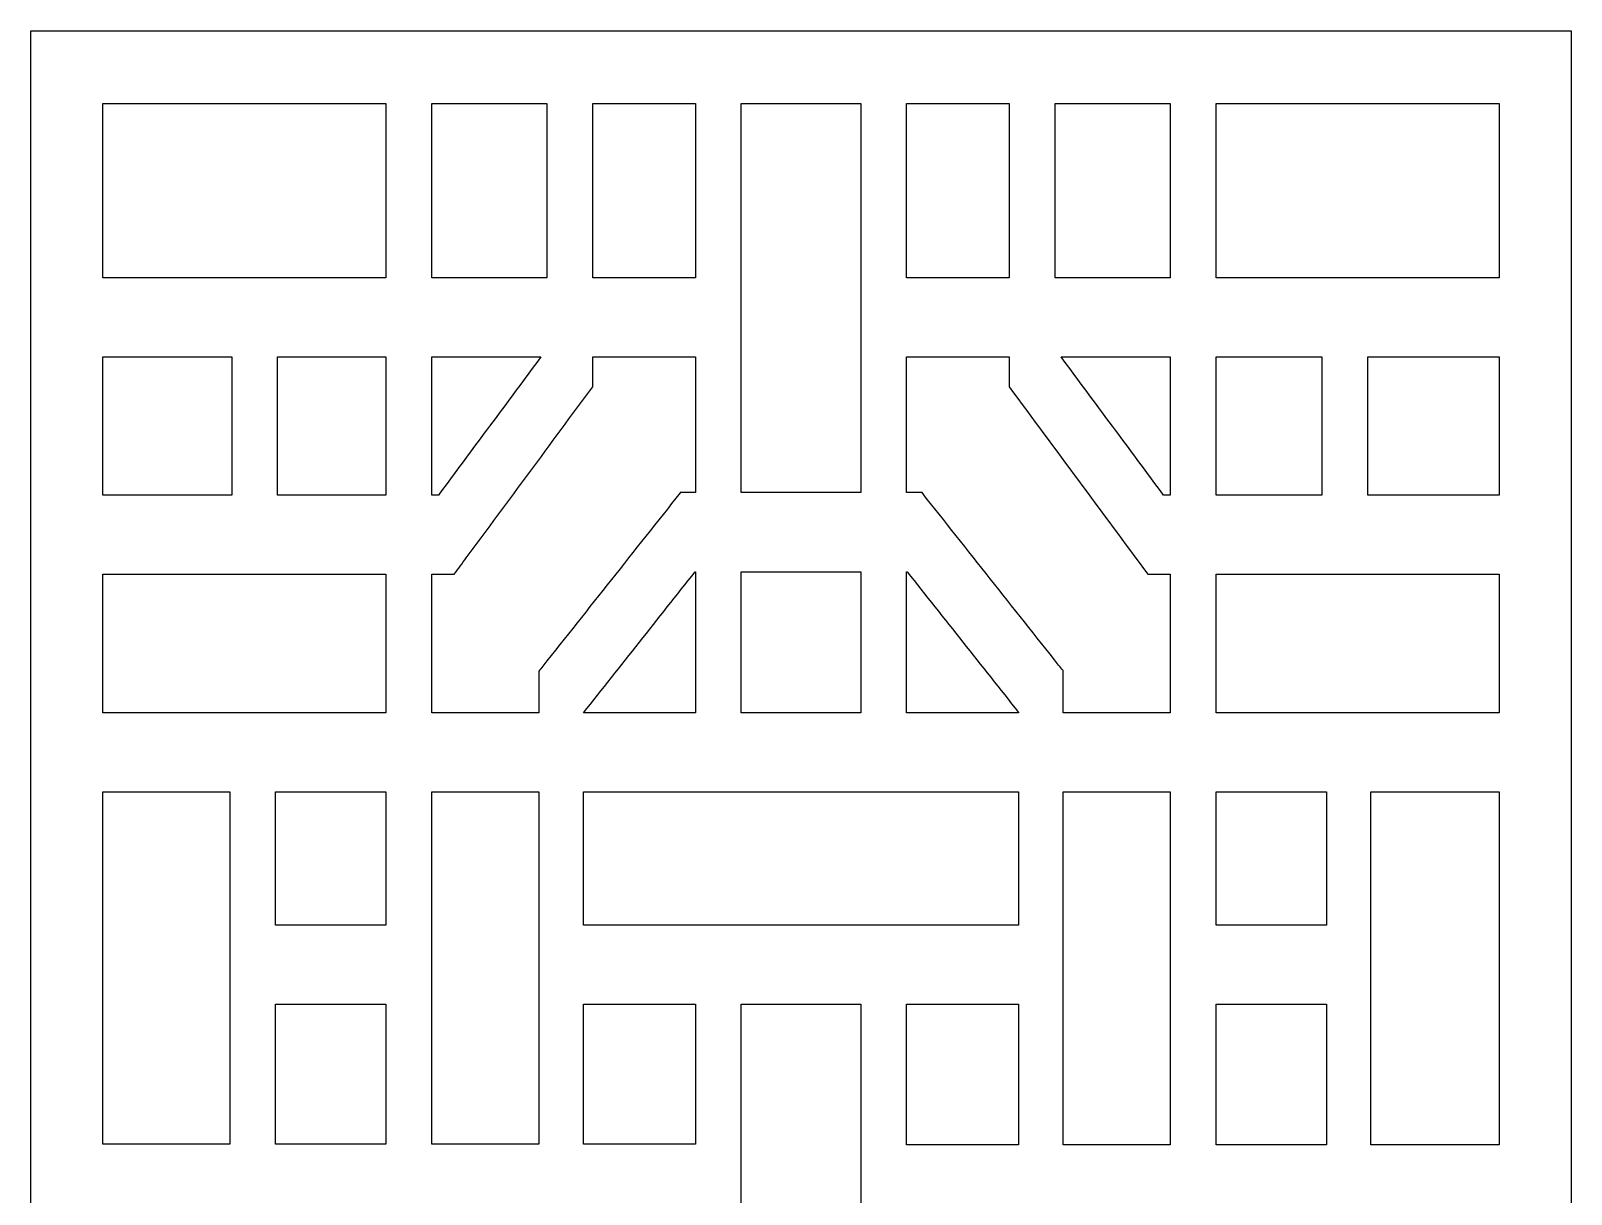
# Model space of a CAD drawing. Header units: centimetres. Extents: x -2.25 to 2.25, y -4.33 to 4.33.
# Drawn here: x -2.249 to 2.249, y 0.933 to 4.331 of the extents above; entities that cross this region are included whole.
import ezdxf

# ---------------------------------------------------------------- set-up
doc = ezdxf.new("R2010")
doc.units = ezdxf.units.CM
doc.header["$MEASUREMENT"] = 0
doc.layers.add('Layer 1', color=7, linetype='Continuous')

msp = doc.modelspace()

# ---------------------------------------------------------------- linework, layer by layer
at = {"layer": 'Layer 1', "color": 177}
msp.add_open_spline([(2.24906, -0.00897), (2.24906, -0.00897), (2.24906, 0.00897), (2.24906, 0.00897), (2.24906, 0.00897), (2.24906, 0.00897), (2.24906, 4.33143), (2.24906, 4.33143), (2.24906, 4.33143), (0.74969, 4.33143), (-0.74968, 4.33143), (-2.24906, 4.33143), (-2.24906, 4.33143), (-2.24906, 4.33143), (-2.24906, 0.00897), (-2.24906, 0.00897), (-2.24906, 0.00897), (-2.24906, 0.00897), (-2.24906, -0.00897), (-2.24906, -0.00897), (-2.24906, -0.00897), (-2.24906, -0.00897), (-2.24906, -4.33143), (-2.24906, -4.33143), (-2.24906, -4.33143), (-0.74968, -4.33143), (0.74969, -4.33143), (2.24906, -4.33143), (2.24906, -4.33143), (2.24906, -4.33143), (2.24906, -0.00897), (2.24906, -0.00897)], degree=3, knots=[0, 0, 0, 0, 0.1111111, 0.1111111, 0.1111111, 0.1111111, 0.2222222, 0.2222222, 0.2222222, 0.2222222, 0.3333333, 0.3333333, 0.3333333, 0.3333333, 0.4444444, 0.4444444, 0.4444444, 0.4444444, 0.5555556, 0.5555556, 0.5555556, 0.5555556, 0.6666667, 0.6666667, 0.6666667, 0.6666667, 0.7777778, 0.7777778, 0.7777778, 0.7777778, 1, 1, 1, 1], dxfattribs=at)
at = {"layer": 'Layer 1', "color": 7}
for points, knots in [([(-1.21199, 4.11863), (-1.48753, 4.11863), (-1.76308, 4.11863), (-2.03862, 4.11863), (-2.03862, 4.11863), (-2.03862, 3.94919), (-2.03862, 3.77975), (-2.03862, 3.61032), (-2.03862, 3.61032), (-1.76308, 3.61032), (-1.48753, 3.61032), (-1.21199, 3.61032), (-1.21199, 3.61032), (-1.21199, 3.77975), (-1.21199, 3.94919), (-1.21199, 4.11863)], [0, 0, 0, 0, 0.2, 0.2, 0.2, 0.2, 0.4, 0.4, 0.4, 0.4, 0.6, 0.6, 0.6, 0.6, 1, 1, 1, 1]), ([(-0.74217, 4.11863), (-0.85415, 4.11863), (-0.96613, 4.11863), (-1.0781, 4.11863), (-1.0781, 4.11863), (-1.0781, 3.94919), (-1.0781, 3.77975), (-1.0781, 3.61032), (-1.0781, 3.61032), (-0.96613, 3.61032), (-0.85415, 3.61032), (-0.74217, 3.61032), (-0.74217, 3.61032), (-0.74217, 3.77975), (-0.74217, 3.94919), (-0.74217, 4.11863)], [0, 0, 0, 0, 0.2, 0.2, 0.2, 0.2, 0.4, 0.4, 0.4, 0.4, 0.6, 0.6, 0.6, 0.6, 1, 1, 1, 1]), ([(-0.30846, 4.11863), (-0.4084, 4.11863), (-0.50835, 4.11863), (-0.60828, 4.11863), (-0.60828, 4.11863), (-0.60828, 3.94919), (-0.60828, 3.77975), (-0.60828, 3.61032), (-0.60828, 3.61032), (-0.50835, 3.61032), (-0.4084, 3.61032), (-0.30846, 3.61032), (-0.30846, 3.61032), (-0.30846, 3.77975), (-0.30846, 3.94919), (-0.30846, 4.11863)], [0, 0, 0, 0, 0.2, 0.2, 0.2, 0.2, 0.4, 0.4, 0.4, 0.4, 0.6, 0.6, 0.6, 0.6, 1, 1, 1, 1]), ([(0.17462, 4.11863), (0.05822, 4.11863), (-0.05818, 4.11863), (-0.17458, 4.11863), (-0.17458, 4.11863), (-0.17458, 3.73989), (-0.17458, 3.36116), (-0.17458, 2.98242), (-0.17458, 2.98242), (-0.05818, 2.98242), (0.05822, 2.98242), (0.17462, 2.98242), (0.17462, 2.98242), (0.17462, 3.36116), (0.17462, 3.73989), (0.17462, 4.11863)], [0, 0, 0, 0, 0.2, 0.2, 0.2, 0.2, 0.4, 0.4, 0.4, 0.4, 0.6, 0.6, 0.6, 0.6, 1, 1, 1, 1]), ([(0.60829, 4.11863), (0.50836, 4.11863), (0.40843, 4.11863), (0.3085, 4.11863), (0.3085, 4.11863), (0.3085, 3.94919), (0.3085, 3.77975), (0.3085, 3.61032), (0.3085, 3.61032), (0.40843, 3.61032), (0.50836, 3.61032), (0.60829, 3.61032), (0.60829, 3.61032), (0.60829, 3.77975), (0.60829, 3.94919), (0.60829, 4.11863)], [0, 0, 0, 0, 0.2, 0.2, 0.2, 0.2, 0.4, 0.4, 0.4, 0.4, 0.6, 0.6, 0.6, 0.6, 1, 1, 1, 1]), ([(1.07811, 4.11863), (0.96613, 4.11863), (0.85416, 4.11863), (0.74218, 4.11863), (0.74218, 4.11863), (0.74218, 3.94919), (0.74218, 3.77975), (0.74218, 3.61032), (0.74218, 3.61032), (0.85416, 3.61032), (0.96613, 3.61032), (1.07811, 3.61032), (1.07811, 3.61032), (1.07811, 3.77975), (1.07811, 3.94919), (1.07811, 4.11863)], [0, 0, 0, 0, 0.2, 0.2, 0.2, 0.2, 0.4, 0.4, 0.4, 0.4, 0.6, 0.6, 0.6, 0.6, 1, 1, 1, 1]), ([(2.03862, 3.61032), (2.03862, 3.77975), (2.03862, 3.94919), (2.03862, 4.11863), (2.03862, 4.11863), (1.76308, 4.11863), (1.48754, 4.11863), (1.21199, 4.11863), (1.21199, 4.11863), (1.21199, 3.94919), (1.21199, 3.77975), (1.21199, 3.61032), (1.21199, 3.61032), (1.48754, 3.61032), (1.76308, 3.61032), (2.03862, 3.61032)], [0, 0, 0, 0, 0.2, 0.2, 0.2, 0.2, 0.4, 0.4, 0.4, 0.4, 0.6, 0.6, 0.6, 0.6, 1, 1, 1, 1]), ([(-2.03862, 3.37948), (-2.03862, 3.24454), (-2.03862, 3.10961), (-2.03862, 2.97468), (-2.03862, 2.97468), (-1.91312, 2.97468), (-1.78762, 2.97468), (-1.66212, 2.97468), (-1.66212, 2.97468), (-1.66212, 3.10961), (-1.66212, 3.24454), (-1.66212, 3.37948), (-1.66212, 3.37948), (-1.78762, 3.37948), (-1.91312, 3.37948), (-2.03862, 3.37948)], [0, 0, 0, 0, 0.2, 0.2, 0.2, 0.2, 0.4, 0.4, 0.4, 0.4, 0.6, 0.6, 0.6, 0.6, 1, 1, 1, 1]), ([(-1.21199, 2.97468), (-1.21199, 3.10961), (-1.21199, 3.24454), (-1.21199, 3.37948), (-1.21199, 3.37948), (-1.31741, 3.37948), (-1.42282, 3.37948), (-1.52824, 3.37948), (-1.52824, 3.37948), (-1.52824, 3.24454), (-1.52824, 3.10961), (-1.52824, 2.97468), (-1.52824, 2.97468), (-1.42282, 2.97468), (-1.31741, 2.97468), (-1.21199, 2.97468)], [0, 0, 0, 0, 0.2, 0.2, 0.2, 0.2, 0.4, 0.4, 0.4, 0.4, 0.6, 0.6, 0.6, 0.6, 1, 1, 1, 1]), ([(-1.0781, 2.74384), (-1.0781, 2.6089), (-1.0781, 2.47397), (-1.0781, 2.33904), (-1.0781, 2.33904), (-0.97381, 2.33904), (-0.86952, 2.33904), (-0.76524, 2.33904), (-0.76524, 2.33904), (-0.76524, 2.37612), (-0.76524, 2.41321), (-0.76524, 2.45029), (-0.76524, 2.45029), (-0.76524, 2.45395), (-0.76524, 2.45761), (-0.76524, 2.46126), (-0.76524, 2.46126), (-0.76158, 2.46588), (-0.75793, 2.47049), (-0.75427, 2.47511), (-0.75427, 2.47511), (-0.6204, 2.64412), (-0.48653, 2.81314), (-0.35266, 2.98216), (-0.35266, 2.98216), (-0.35266, 2.98224), (-0.35266, 2.98234), (-0.35266, 2.98242), (-0.35266, 2.98242), (-0.35259, 2.98242), (-0.35252, 2.98242), (-0.35245, 2.98242), (-0.35245, 2.98242), (-0.33779, 2.98242), (-0.32313, 2.98242), (-0.30846, 2.98242), (-0.30846, 2.98242), (-0.30846, 3.11478), (-0.30846, 3.24713), (-0.30846, 3.37948), (-0.30846, 3.37948), (-0.4084, 3.37948), (-0.50835, 3.37948), (-0.60828, 3.37948), (-0.60828, 3.37948), (-0.60828, 3.35008), (-0.60828, 3.3207), (-0.60828, 3.2913), (-0.60828, 3.2913), (-0.7313, 3.12484), (-0.85431, 2.95837), (-0.97732, 2.7919), (-0.97732, 2.7919), (-0.98916, 2.77588), (-1.001, 2.75986), (-1.01284, 2.74384), (-1.01284, 2.74384), (-1.01611, 2.74384), (-1.01938, 2.74384), (-1.02266, 2.74384), (-1.02266, 2.74384), (-1.04114, 2.74384), (-1.05962, 2.74384), (-1.0781, 2.74384)], [0, 0, 0, 0, 0.0588235, 0.0588235, 0.0588235, 0.0588235, 0.1176471, 0.1176471, 0.1176471, 0.1176471, 0.1764706, 0.1764706, 0.1764706, 0.1764706, 0.2352941, 0.2352941, 0.2352941, 0.2352941, 0.2941176, 0.2941176, 0.2941176, 0.2941176, 0.3529412, 0.3529412, 0.3529412, 0.3529412, 0.4117647, 0.4117647, 0.4117647, 0.4117647, 0.4705882, 0.4705882, 0.4705882, 0.4705882, 0.5294118, 0.5294118, 0.5294118, 0.5294118, 0.5882353, 0.5882353, 0.5882353, 0.5882353, 0.6470588, 0.6470588, 0.6470588, 0.6470588, 0.7058824, 0.7058824, 0.7058824, 0.7058824, 0.7647059, 0.7647059, 0.7647059, 0.7647059, 0.8235294, 0.8235294, 0.8235294, 0.8235294, 0.8823529, 0.8823529, 0.8823529, 0.8823529, 1, 1, 1, 1]), ([(-1.0781, 3.37948), (-1.0781, 3.24454), (-1.0781, 3.10961), (-1.0781, 2.97468), (-1.0781, 2.97468), (-1.07164, 2.97468), (-1.06518, 2.97468), (-1.05871, 2.97468), (-1.05871, 2.97468), (-0.95899, 3.10961), (-0.85929, 3.24454), (-0.75958, 3.37948), (-0.75958, 3.37948), (-0.86575, 3.37948), (-0.97193, 3.37948), (-1.0781, 3.37948)], [0, 0, 0, 0, 0.2, 0.2, 0.2, 0.2, 0.4, 0.4, 0.4, 0.4, 0.6, 0.6, 0.6, 0.6, 1, 1, 1, 1]), ([(0.75228, 2.47882), (0.7566, 2.47337), (0.76092, 2.46791), (0.76524, 2.46245), (0.76524, 2.46245), (0.76524, 2.42132), (0.76524, 2.38017), (0.76524, 2.33904), (0.76524, 2.33904), (0.86953, 2.33904), (0.97382, 2.33904), (1.07811, 2.33904), (1.07811, 2.33904), (1.07811, 2.47397), (1.07811, 2.6089), (1.07811, 2.74384), (1.07811, 2.74384), (1.05635, 2.74384), (1.0346, 2.74384), (1.01285, 2.74384), (1.01285, 2.74384), (0.87799, 2.92632), (0.74314, 3.10882), (0.60829, 3.2913), (0.60829, 3.2913), (0.60829, 3.3207), (0.60829, 3.35008), (0.60829, 3.37948), (0.60829, 3.37948), (0.50836, 3.37948), (0.40843, 3.37948), (0.3085, 3.37948), (0.3085, 3.37948), (0.3085, 3.24713), (0.3085, 3.11478), (0.3085, 2.98242), (0.3085, 2.98242), (0.32347, 2.98242), (0.33843, 2.98242), (0.3534, 2.98242), (0.3534, 2.98242), (0.48636, 2.81456), (0.61932, 2.64669), (0.75228, 2.47882)], [0, 0, 0, 0, 0.0833333, 0.0833333, 0.0833333, 0.0833333, 0.1666667, 0.1666667, 0.1666667, 0.1666667, 0.25, 0.25, 0.25, 0.25, 0.3333333, 0.3333333, 0.3333333, 0.3333333, 0.4166667, 0.4166667, 0.4166667, 0.4166667, 0.5, 0.5, 0.5, 0.5, 0.5833333, 0.5833333, 0.5833333, 0.5833333, 0.6666667, 0.6666667, 0.6666667, 0.6666667, 0.75, 0.75, 0.75, 0.75, 0.8333333, 0.8333333, 0.8333333, 0.8333333, 1, 1, 1, 1]), ([(1.07811, 2.97468), (1.07811, 3.10961), (1.07811, 3.24454), (1.07811, 3.37948), (1.07811, 3.37948), (0.97194, 3.37948), (0.86576, 3.37948), (0.75959, 3.37948), (0.75959, 3.37948), (0.8593, 3.24454), (0.959, 3.10961), (1.05872, 2.97468), (1.05872, 2.97468), (1.06518, 2.97468), (1.07164, 2.97468), (1.07811, 2.97468)], [0, 0, 0, 0, 0.2, 0.2, 0.2, 0.2, 0.4, 0.4, 0.4, 0.4, 0.6, 0.6, 0.6, 0.6, 1, 1, 1, 1]), ([(1.21199, 3.37948), (1.21199, 3.24454), (1.21199, 3.10961), (1.21199, 2.97468), (1.21199, 2.97468), (1.31498, 2.97468), (1.41797, 2.97468), (1.52095, 2.97468), (1.52095, 2.97468), (1.52095, 3.10961), (1.52095, 3.24454), (1.52095, 3.37948), (1.52095, 3.37948), (1.41797, 3.37948), (1.31498, 3.37948), (1.21199, 3.37948)], [0, 0, 0, 0, 0.2, 0.2, 0.2, 0.2, 0.4, 0.4, 0.4, 0.4, 0.6, 0.6, 0.6, 0.6, 1, 1, 1, 1]), ([(2.03862, 2.97468), (2.03862, 3.10961), (2.03862, 3.24454), (2.03862, 3.37948), (2.03862, 3.37948), (1.9107, 3.37948), (1.78277, 3.37948), (1.65484, 3.37948), (1.65484, 3.37948), (1.65484, 3.24454), (1.65484, 3.10961), (1.65484, 2.97468), (1.65484, 2.97468), (1.78277, 2.97468), (1.9107, 2.97468), (2.03862, 2.97468)], [0, 0, 0, 0, 0.2, 0.2, 0.2, 0.2, 0.4, 0.4, 0.4, 0.4, 0.6, 0.6, 0.6, 0.6, 1, 1, 1, 1]), ([(-0.30846, 2.33904), (-0.30846, 2.47655), (-0.30846, 2.61407), (-0.30846, 2.75158), (-0.30846, 2.75158), (-0.30853, 2.75158), (-0.3086, 2.75158), (-0.30867, 2.75158), (-0.30867, 2.75158), (-0.41759, 2.61407), (-0.52651, 2.47655), (-0.63543, 2.33904), (-0.63543, 2.33904), (-0.52644, 2.33904), (-0.41745, 2.33904), (-0.30846, 2.33904)], [0, 0, 0, 0, 0.2, 0.2, 0.2, 0.2, 0.4, 0.4, 0.4, 0.4, 0.6, 0.6, 0.6, 0.6, 1, 1, 1, 1]), ([(0.17462, 2.33904), (0.17462, 2.47655), (0.17462, 2.61407), (0.17462, 2.75158), (0.17462, 2.75158), (0.05822, 2.75158), (-0.05818, 2.75158), (-0.17458, 2.75158), (-0.17458, 2.75158), (-0.17458, 2.61407), (-0.17458, 2.47655), (-0.17458, 2.33904), (-0.17458, 2.33904), (-0.05818, 2.33904), (0.05822, 2.33904), (0.17462, 2.33904)], [0, 0, 0, 0, 0.2, 0.2, 0.2, 0.2, 0.4, 0.4, 0.4, 0.4, 0.6, 0.6, 0.6, 0.6, 1, 1, 1, 1]), ([(0.63547, 2.33904), (0.63547, 2.33942), (0.63547, 2.3398), (0.63547, 2.34019), (0.63547, 2.34019), (0.52685, 2.47732), (0.41824, 2.61446), (0.30962, 2.75158), (0.30962, 2.75158), (0.30925, 2.75158), (0.30887, 2.75158), (0.3085, 2.75158), (0.3085, 2.75158), (0.3085, 2.61407), (0.3085, 2.47655), (0.3085, 2.33904), (0.3085, 2.33904), (0.41749, 2.33904), (0.52648, 2.33904), (0.63547, 2.33904)], [0, 0, 0, 0, 0.1666667, 0.1666667, 0.1666667, 0.1666667, 0.3333333, 0.3333333, 0.3333333, 0.3333333, 0.5, 0.5, 0.5, 0.5, 0.6666667, 0.6666667, 0.6666667, 0.6666667, 1, 1, 1, 1]), ([(-2.03862, 2.74384), (-2.03862, 2.6089), (-2.03862, 2.47397), (-2.03862, 2.33904), (-2.03862, 2.33904), (-1.76308, 2.33904), (-1.48753, 2.33904), (-1.21199, 2.33904), (-1.21199, 2.33904), (-1.21199, 2.47397), (-1.21199, 2.6089), (-1.21199, 2.74384), (-1.21199, 2.74384), (-1.48753, 2.74384), (-1.76308, 2.74384), (-2.03862, 2.74384)], [0, 0, 0, 0, 0.2, 0.2, 0.2, 0.2, 0.4, 0.4, 0.4, 0.4, 0.6, 0.6, 0.6, 0.6, 1, 1, 1, 1]), ([(2.03862, 2.33904), (2.03862, 2.47397), (2.03862, 2.6089), (2.03862, 2.74384), (2.03862, 2.74384), (1.76308, 2.74384), (1.48754, 2.74384), (1.21199, 2.74384), (1.21199, 2.74384), (1.21199, 2.6089), (1.21199, 2.47397), (1.21199, 2.33904), (1.21199, 2.33904), (1.48754, 2.33904), (1.76308, 2.33904), (2.03862, 2.33904)], [0, 0, 0, 0, 0.2, 0.2, 0.2, 0.2, 0.4, 0.4, 0.4, 0.4, 0.6, 0.6, 0.6, 0.6, 1, 1, 1, 1]), ([(-2.03862, 2.1082), (-2.03862, 1.76522), (-2.03862, 1.42225), (-2.03862, 1.07928), (-2.03862, 1.07928), (-1.9151, 1.07928), (-1.79157, 1.07928), (-1.66805, 1.07928), (-1.66805, 1.07928), (-1.66805, 1.42225), (-1.66805, 1.76522), (-1.66805, 2.1082), (-1.66805, 2.1082), (-1.79157, 2.1082), (-1.9151, 2.1082), (-2.03862, 2.1082)], [0, 0, 0, 0, 0.2, 0.2, 0.2, 0.2, 0.4, 0.4, 0.4, 0.4, 0.6, 0.6, 0.6, 0.6, 1, 1, 1, 1]), ([(-1.21199, 1.7189), (-1.21199, 1.84867), (-1.21199, 1.97843), (-1.21199, 2.1082), (-1.21199, 2.1082), (-1.31938, 2.1082), (-1.42677, 2.1082), (-1.53416, 2.1082), (-1.53416, 2.1082), (-1.53416, 1.97843), (-1.53416, 1.84867), (-1.53416, 1.7189), (-1.53416, 1.7189), (-1.42677, 1.7189), (-1.31938, 1.7189), (-1.21199, 1.7189)], [0, 0, 0, 0, 0.2, 0.2, 0.2, 0.2, 0.4, 0.4, 0.4, 0.4, 0.6, 0.6, 0.6, 0.6, 1, 1, 1, 1]), ([(-1.0781, 2.1082), (-1.0781, 1.76522), (-1.0781, 1.42225), (-1.0781, 1.07928), (-1.0781, 1.07928), (-0.97381, 1.07928), (-0.86952, 1.07928), (-0.76524, 1.07928), (-0.76524, 1.07928), (-0.76524, 1.42225), (-0.76524, 1.76522), (-0.76524, 2.1082), (-0.76524, 2.1082), (-0.86952, 2.1082), (-0.97381, 2.1082), (-1.0781, 2.1082)], [0, 0, 0, 0, 0.2, 0.2, 0.2, 0.2, 0.4, 0.4, 0.4, 0.4, 0.6, 0.6, 0.6, 0.6, 1, 1, 1, 1]), ([(-0.63546, 2.1082), (-0.63546, 1.97843), (-0.63546, 1.84867), (-0.63546, 1.7189), (-0.63546, 1.7189), (-0.21182, 1.7189), (0.21183, 1.7189), (0.63547, 1.7189), (0.63547, 1.7189), (0.63547, 1.84867), (0.63547, 1.97843), (0.63547, 2.1082), (0.63547, 2.1082), (0.21183, 2.1082), (-0.21182, 2.1082), (-0.63546, 2.1082)], [0, 0, 0, 0, 0.2, 0.2, 0.2, 0.2, 0.4, 0.4, 0.4, 0.4, 0.6, 0.6, 0.6, 0.6, 1, 1, 1, 1]), ([(0.76524, 2.1082), (0.76524, 1.76461), (0.76524, 1.42103), (0.76524, 1.07744), (0.76524, 1.07744), (0.86953, 1.07744), (0.97382, 1.07744), (1.07811, 1.07744), (1.07811, 1.07744), (1.07811, 1.42103), (1.07811, 1.76461), (1.07811, 2.1082), (1.07811, 2.1082), (0.97382, 2.1082), (0.86953, 2.1082), (0.76524, 2.1082)], [0, 0, 0, 0, 0.2, 0.2, 0.2, 0.2, 0.4, 0.4, 0.4, 0.4, 0.6, 0.6, 0.6, 0.6, 1, 1, 1, 1]), ([(1.21199, 2.1082), (1.21199, 1.97843), (1.21199, 1.84867), (1.21199, 1.7189), (1.21199, 1.7189), (1.31938, 1.7189), (1.42677, 1.7189), (1.53416, 1.7189), (1.53416, 1.7189), (1.53416, 1.84867), (1.53416, 1.97843), (1.53416, 2.1082), (1.53416, 2.1082), (1.42677, 2.1082), (1.31938, 2.1082), (1.21199, 2.1082)], [0, 0, 0, 0, 0.2, 0.2, 0.2, 0.2, 0.4, 0.4, 0.4, 0.4, 0.6, 0.6, 0.6, 0.6, 1, 1, 1, 1]), ([(2.03862, 1.07744), (2.03862, 1.42103), (2.03862, 1.76461), (2.03862, 2.1082), (2.03862, 2.1082), (1.91372, 2.1082), (1.78882, 2.1082), (1.66393, 2.1082), (1.66393, 2.1082), (1.66393, 1.76461), (1.66393, 1.42103), (1.66393, 1.07744), (1.66393, 1.07744), (1.78882, 1.07744), (1.91372, 1.07744), (2.03862, 1.07744)], [0, 0, 0, 0, 0.2, 0.2, 0.2, 0.2, 0.4, 0.4, 0.4, 0.4, 0.6, 0.6, 0.6, 0.6, 1, 1, 1, 1]), ([(-1.53416, 1.07928), (-1.42677, 1.07928), (-1.31938, 1.07928), (-1.21199, 1.07928), (-1.21199, 1.07928), (-1.21199, 1.21554), (-1.21199, 1.3518), (-1.21199, 1.48806), (-1.21199, 1.48806), (-1.31938, 1.48806), (-1.42677, 1.48806), (-1.53416, 1.48806), (-1.53416, 1.48806), (-1.53416, 1.3518), (-1.53416, 1.21554), (-1.53416, 1.07928)], [0, 0, 0, 0, 0.2, 0.2, 0.2, 0.2, 0.4, 0.4, 0.4, 0.4, 0.6, 0.6, 0.6, 0.6, 1, 1, 1, 1]), ([(-0.63546, 1.48806), (-0.63546, 1.3518), (-0.63546, 1.21554), (-0.63546, 1.07928), (-0.63546, 1.07928), (-0.52644, 1.07928), (-0.41742, 1.07928), (-0.3084, 1.07928), (-0.3084, 1.07928), (-0.3084, 1.21554), (-0.3084, 1.3518), (-0.3084, 1.48806), (-0.3084, 1.48806), (-0.41742, 1.48806), (-0.52644, 1.48806), (-0.63546, 1.48806)], [0, 0, 0, 0, 0.2, 0.2, 0.2, 0.2, 0.4, 0.4, 0.4, 0.4, 0.6, 0.6, 0.6, 0.6, 1, 1, 1, 1]), ([(-0.17451, 1.48806), (-0.17451, 1.15556), (-0.17451, 0.82306), (-0.17451, 0.49056), (-0.17451, 0.49056), (-0.10346, 0.49056), (-0.03241, 0.49056), (0.03863, 0.49056), (0.03863, 0.49056), (0.05869, 0.49056), (0.07875, 0.49056), (0.09881, 0.49056), (0.09881, 0.49056), (0.12408, 0.49056), (0.14934, 0.49056), (0.1746, 0.49056), (0.1746, 0.49056), (0.1746, 0.60924), (0.1746, 0.72793), (0.1746, 0.8466), (0.1746, 0.8466), (0.1746, 0.92356), (0.1746, 1.0005), (0.1746, 1.07744), (0.1746, 1.07744), (0.1746, 1.21432), (0.1746, 1.35119), (0.1746, 1.48806), (0.1746, 1.48806), (0.05823, 1.48806), (-0.05814, 1.48806), (-0.17451, 1.48806)], [0, 0, 0, 0, 0.1111111, 0.1111111, 0.1111111, 0.1111111, 0.2222222, 0.2222222, 0.2222222, 0.2222222, 0.3333333, 0.3333333, 0.3333333, 0.3333333, 0.4444444, 0.4444444, 0.4444444, 0.4444444, 0.5555556, 0.5555556, 0.5555556, 0.5555556, 0.6666667, 0.6666667, 0.6666667, 0.6666667, 0.7777778, 0.7777778, 0.7777778, 0.7777778, 1, 1, 1, 1]), ([(0.30849, 1.48806), (0.30849, 1.35119), (0.30849, 1.21432), (0.30849, 1.07744), (0.30849, 1.07744), (0.41748, 1.07744), (0.52647, 1.07744), (0.63547, 1.07744), (0.63547, 1.07744), (0.63547, 1.21432), (0.63547, 1.35119), (0.63547, 1.48806), (0.63547, 1.48806), (0.52647, 1.48806), (0.41748, 1.48806), (0.30849, 1.48806)], [0, 0, 0, 0, 0.2, 0.2, 0.2, 0.2, 0.4, 0.4, 0.4, 0.4, 0.6, 0.6, 0.6, 0.6, 1, 1, 1, 1]), ([(1.21199, 1.48806), (1.21199, 1.35119), (1.21199, 1.21432), (1.21199, 1.07744), (1.21199, 1.07744), (1.31938, 1.07744), (1.42677, 1.07744), (1.53416, 1.07744), (1.53416, 1.07744), (1.53416, 1.21432), (1.53416, 1.35119), (1.53416, 1.48806), (1.53416, 1.48806), (1.42677, 1.48806), (1.31938, 1.48806), (1.21199, 1.48806)], [0, 0, 0, 0, 0.2, 0.2, 0.2, 0.2, 0.4, 0.4, 0.4, 0.4, 0.6, 0.6, 0.6, 0.6, 1, 1, 1, 1])]:
    msp.add_open_spline(points, degree=3, knots=knots, dxfattribs=at)

doc.saveas('drawing.dxf')
